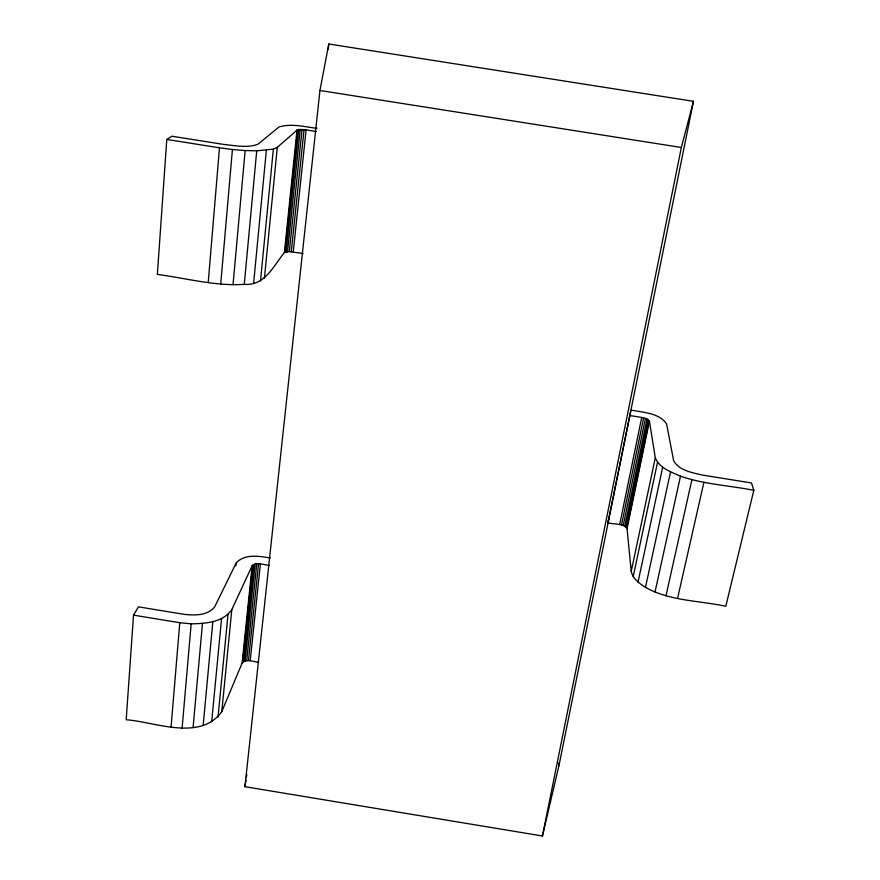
<?xml version="1.0" encoding="UTF-8"?>
<svg xmlns="http://www.w3.org/2000/svg" width="880" height="880" viewBox="0 0 880 880"><rect width="100%" height="100%" fill="white"/><g stroke="black" fill="none" stroke-linecap="round" stroke-linejoin="round"><path stroke-width="1.32" d="M270.226 557.942C259.127 556.171 244.31 553.52 236.093 563.178L214.742 606.705C207.834 615.835 194.491 615.472 184.195 614.35L138.457 606.848L133.518 615.131L126.192 719.763C154.88 721.798 200.09 741.697 221.782 711.623L242.121 663.08C246.158 658.174 253.759 662.024 258.786 662.189M316.965 128.337C304.535 126.841 291.247 123.189 278.971 127.006L257.906 144.265C247.126 148.203 235.103 145.563 223.993 144.474L171.985 136.235L166.793 139.447L157.355 274.439C186.219 278.124 214.951 286.341 244.288 284.339C264.748 286.099 273.537 265.936 284.394 252.538L289.333 251.592L303.149 253.528M171.05 727.177L179.784 622.721L133.518 615.131M208.219 282.59L219.483 147.807L166.793 139.447M182.105 728.167L191.18 623.832C205.392 623.59 223.113 622.479 231.825 609.51L252.142 565.796C256.597 561.308 264.022 565.224 269.236 565.312M220.715 284.119L232.419 149.512L219.483 147.807M193.083 727.529L202.466 623.458M233.035 284.713L245.146 150.546L256.729 150.821L273.35 149.138L277.299 147.334L297.649 129.591L304.062 129.602L316.316 131.494M203.181 725.34L212.839 621.654M244.288 284.339L256.729 150.821M211.684 721.765L221.562 618.552M253.649 283.041L266.343 150.337M218.02 717.068L228.019 614.394M260.513 280.918L273.35 149.138M235.829 565.884L236.093 563.178M221.782 711.623L231.825 609.51M264.429 278.146L277.299 147.334M242.121 663.08L252.142 565.796M284.394 252.538L297.033 129.866M242.715 662.233L252.747 565.048M285.01 252.109L297.649 129.591M243.727 661.529L253.77 564.421M286.099 251.801L298.749 129.426M245.08 661.001L255.156 563.97M287.562 251.625L300.256 129.371M246.686 660.682L256.795 563.717M289.333 251.592L302.071 129.426M248.435 660.616L258.588 563.684M291.269 251.702L304.062 129.602M250.206 660.781L260.403 563.871M293.249 251.955L306.097 129.877M244.937 786.698L319.946 90.486L328.79 44L693.462 101.321L558.965 765.578L542.432 836L244.937 786.698L245.971 779.988M328.196 49.467L328.79 44M246.378 777.304L246.785 774.62M542.432 836L681.351 147.488L693.462 101.321M607.904 522.665L630.949 410.025C642.972 412.577 659.054 412.72 666.589 423.918L673.64 460.757C679.129 470.613 692.142 472.593 702.218 475.024L751.487 482.966L753.808 490.314L725.802 606.276C699.039 600.545 669.933 601.084 645.469 587.378C639.474 583.429 632.852 578.864 631.224 571.395L627.055 528.693C623.161 522.665 613.701 524.821 607.904 522.665L609.455 516.208M619.674 524.568L641.718 417.439L647.009 419.012L649.44 421.157L655.292 457.798C659.351 468.149 671.165 472.01 680.493 476.19C704.132 484.374 729.421 485.485 753.808 490.314M621.511 524.975L643.632 417.835M623.249 525.547L645.425 418.374M624.767 526.251L647.009 419.012M625.955 527.043L648.252 419.727M626.736 527.879L649.088 420.464M627.055 528.693L649.44 421.157M631.224 571.395L655.292 457.798M633.193 576.653L657.514 462.363M638.033 582.109L662.695 467.17M645.469 587.378L670.527 471.9M654.995 592.075L680.493 476.19M665.951 595.859L691.9 479.732M677.545 598.422L703.923 482.251M232.419 149.512L245.146 150.546M179.784 622.721L191.18 623.832M319.946 90.486L681.351 147.488M629.596 415.492L641.718 417.439M558.349 762.927L558.965 765.578"/></g></svg>
